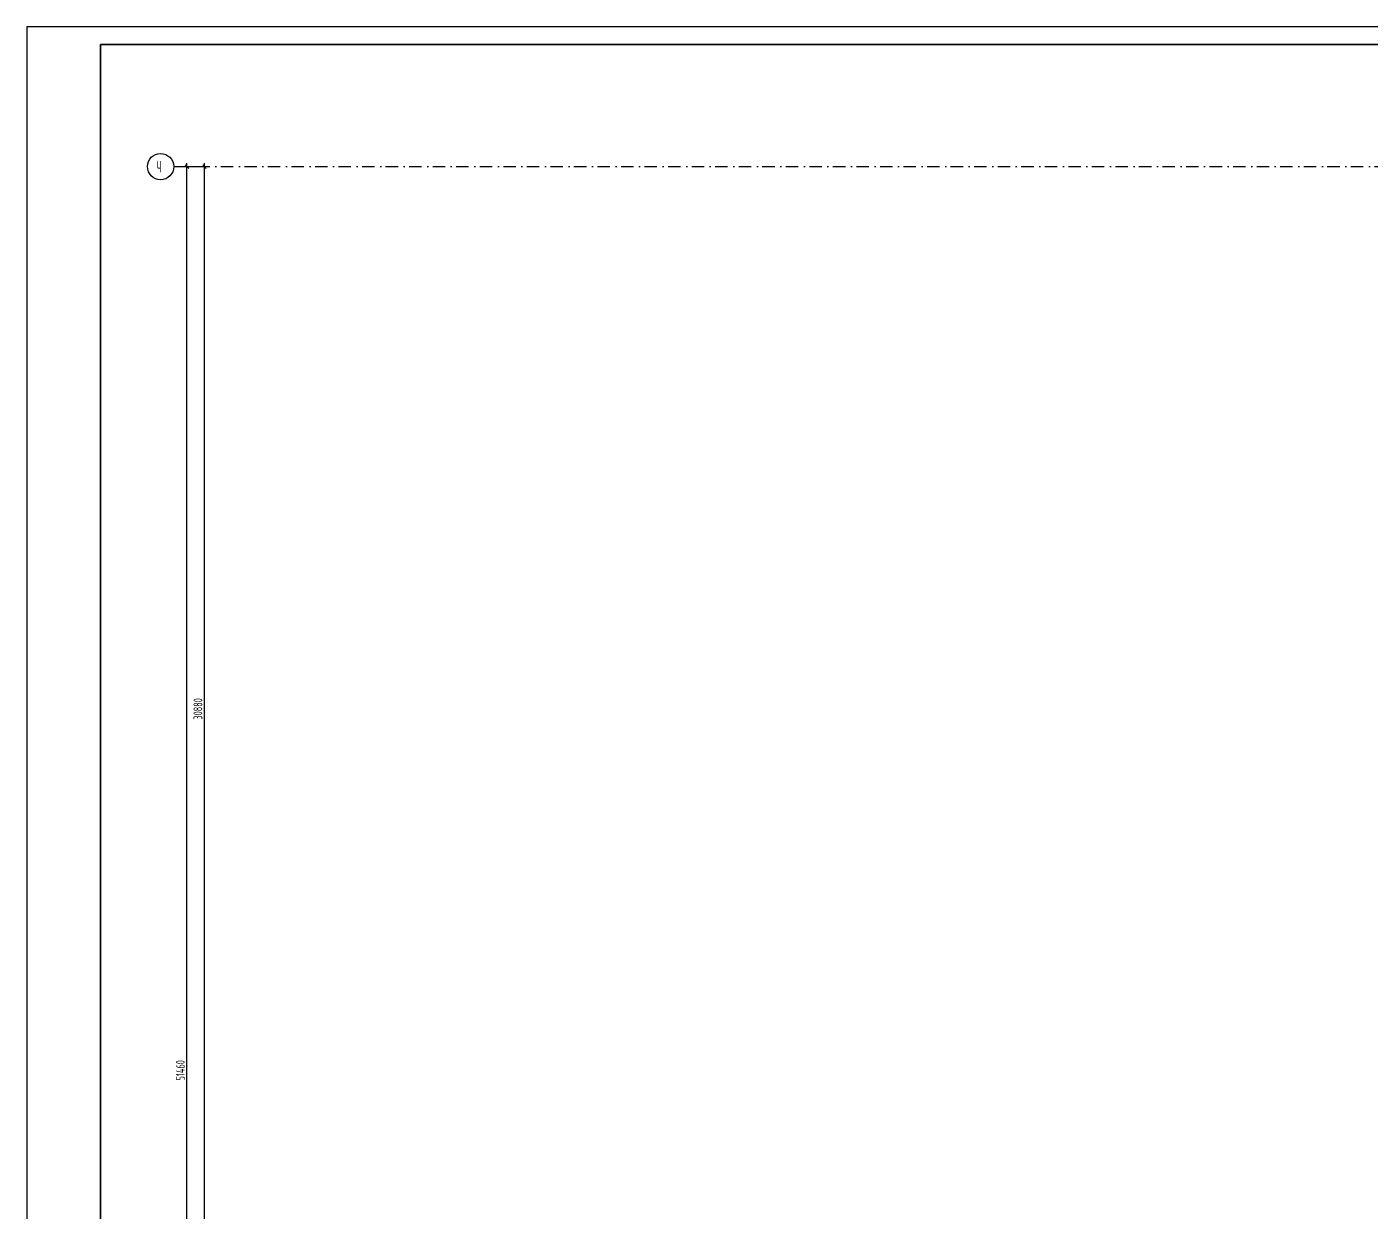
# Model space of a CAD drawing. Extents: x -1560602 to 321118, y -2308202 to -430103.
# Drawn here: x -1560602 to -1522324, y -2186685 to -2152937 of the extents above; entities that cross this region are included whole.
import ezdxf

# ---------------------------------------------------------------- set-up
doc = ezdxf.new("R2010")
doc.units = 0
doc.header["$MEASUREMENT"] = 0
doc.header["$PDSIZE"] = -5
doc.linetypes.add('Dot & Dashed', pattern=[670.277762, 352.777767, -176.388884, 0, -141.111112])
doc.linetypes.add('Штрихпунктирная', pattern=[0.670278, 0.352778, -0.176389, 0, -0.141111])
doc.layers.get('0').update_dxf_attribs({"color": 255, "linetype": 'CONTINUOUS'})
doc.layers.get('Defpoints').update_dxf_attribs({"linetype": 'CONTINUOUS'})
for name, color, linetype in [('Оси', 253, 'Dot & Dashed'), ('отделка', 240, 'CONTINUOUS'), ('РАЗМЕРЫ', 255, 'CONTINUOUS')]:
    doc.layers.add(name, color=color, linetype=linetype)
doc.styles.add('GOST 2.304', font='CS_Gost2304.shx', dxfattribs={"width": 0.7})
doc.styles.get("Standard").update_dxf_attribs({"font": 'spds.shx', "width": 0.7, "height": 250})
doc.styles.add('СГЕНЕРИР_СТИЛЬ_1', font='')
doc.styles.get('СГЕНЕРИР_СТИЛЬ_1').set_extended_font_data('GOST_type_A')
doc.dimstyles.new('SPDS', dxfattribs={"dimscale": 100, "dimtxt": 2.5, "dimasz": 1, "dimexe": 0.75, "dimexo": 0.625, "dimtad": 1, "dimdec": 0, "dimtxsty": 'GOST 2.304', "dimblk": 'OBLIQUE', "dimcen": 2.5, "dimdle": 1, "dimadec": 0, "dimazin": 2, "dimtfac": 0.75, "dimtdec": 0, "dimtmove": 0, "dimatfit": 0, "dimfxl": 1, "dimtolj": 1, "dimarcsym": 1})

# ---------------------------------------------------------------- blocks, each defined once
blk = doc.blocks.new('_Oblique')
at = {"color": 0, "linetype": 'ByBlock', "lineweight": -2}
blk.add_line((-0.5, -0.5), (0.5, 0.5), dxfattribs=at)
blk = doc.blocks.new('*D304')
at = {"layer": 'Defpoints', "color": 0, "transparency": 16777216}
for p in [(-1556044, -2156916), (-1556044, -2156916), (-1556044, -2208376)]:
    blk.add_point(p, dxfattribs=at)
at = {"layer": 'РАЗМЕРЫ', "color": 0, "lineweight": -2, "transparency": 16777216}
for p, q in [((-1556044, -2208476), (-1556044, -2156816)), ((-1555982, -2156916), (-1555969, -2156916)), ((-1556106, -2208376), (-1556119, -2208376))]:
    blk.add_line(p, q, dxfattribs=at)
at = {"layer": 'РАЗМЕРЫ', "color": 0, "lineweight": -2, "transparency": 16777216, "xscale": 100, "yscale": 100, "zscale": 100}
for p, rotation in [((-1556044, -2156916), 90), ((-1556044, -2208376), 270)]:
    blk.add_blockref('_Oblique', p, dxfattribs=dict(at, rotation=rotation))
at = {"layer": 'РАЗМЕРЫ', "color": 0, "transparency": 16777216, "insert": (-1556231, -2182646), "char_height": 250, "attachment_point": 5, "rotation": 90, "style": 'GOST 2.304'}
blk.add_mtext('\\A1;51460', dxfattribs=at)
blk = doc.blocks.new('*D308')
at = {"layer": 'Defpoints', "color": 0, "transparency": 16777216}
for p in [(-1556419, -2156916), (-1555544, -2156916), (-1556419, -2187796)]:
    blk.add_point(p, dxfattribs=at)
at = {"layer": 'отделка', "color": 0, "lineweight": -2, "transparency": 16777216}
for p, q in [((-1556356, -2156916), (-1555469, -2156916)), ((-1555544, -2187896), (-1555544, -2156816)), ((-1556356, -2187796), (-1555469, -2187796))]:
    blk.add_line(p, q, dxfattribs=at)
at = {"layer": 'отделка', "color": 0, "lineweight": -2, "transparency": 16777216, "xscale": 100, "yscale": 100, "zscale": 100}
for p, rotation in [((-1555544, -2156916), 90), ((-1555544, -2187796), 270)]:
    blk.add_blockref('_Oblique', p, dxfattribs=dict(at, rotation=rotation))
at = {"layer": 'отделка', "color": 0, "transparency": 16777216, "insert": (-1555732, -2172356), "char_height": 250, "attachment_point": 5, "rotation": 90, "style": 'GOST 2.304'}
blk.add_mtext('\\A1;30880', dxfattribs=at)

msp = doc.modelspace()

# ---------------------------------------------------------------- linework, layer by layer
at = {"color": 0, "lineweight": 35, "ltscale": 100}
for p, q in [((-1558501.6, -2153437.3), (-1477001.6, -2153437.3)), ((-1558501.6, -2226064.3), (-1558501.6, -2153437.3))]:
    msp.add_line(p, q, dxfattribs=at)
at = {"layer": 'Defpoints', "color": 0, "linetype": 'Continuous', "ltscale": 100}
for p, q in [((-1476440.2, -2152937.3), (-1560601.6, -2152937.3)), ((-1560601.6, -2152937.3), (-1560601.6, -2226595.6))]:
    msp.add_line(p, q, dxfattribs=at)
at = {"layer": 'Оси', "color": 0, "linetype": 'Штрихпунктирная', "lineweight": -3, "ltscale": 1000}
msp.add_line((-1556419, -2156916.2), (-1478918.7, -2156916.2), dxfattribs=at)
at = {"layer": 'Оси', "color": 0, "linetype": 'Continuous', "ltscale": 100}
msp.add_circle((-1556793.9, -2156916.2), 375, dxfattribs=at)

# ---------------------------------------------------------------- texts
at = {"layer": 'Оси', "color": 0, "linetype": 'Continuous', "width": 0.7}
msp.add_text('Ч', height=330, dxfattribs=at).set_placement((-1556908, -2157079.4))
at = {"layer": 'Оси', "color": 0, "ltscale": 100, "insert": (-1556044.3, -2182646.2), "char_height": 0.23, "attachment_point": 5, "rotation": 90, "style": 'СГЕНЕРИР_СТИЛЬ_1'}
msp.add_mtext('\\A1;51460000', dxfattribs=at)

# ---------------------------------------------------------------- dimensions: what is measured, and where the dimension line sits
at = {"layer": 'отделка', "color": 0}
dim = msp.add_linear_dim(base=(-1555544, -2156916.2), p1=(-1556418.9, -2187796.2), p2=(-1556418.9, -2156916.2), angle=90, dimstyle='SPDS', override={"dimscale": 100, "dimlfac": 1, "dimtxsty": 'GOST 2.304', "dimtolj": 1}, dxfattribs=at)
dim.commit()
dim.dimension.update_dxf_attribs({"geometry": '*D308', "text_midpoint": (-1555731.5, -2172356.2)})
at = {"layer": 'РАЗМЕРЫ', "color": 0}
dim = msp.add_linear_dim(base=(-1556044, -2156916.2), p1=(-1556044, -2208376.3), p2=(-1556044.1, -2156916.2), angle=90, dimstyle='SPDS', override={"dimscale": 100, "dimlfac": 1, "dimtxsty": 'GOST 2.304', "dimtolj": 1}, dxfattribs=at)
dim.commit()
dim.dimension.update_dxf_attribs({"geometry": '*D304', "text_midpoint": (-1556231.5, -2182646.2)})

doc.saveas('drawing.dxf')
